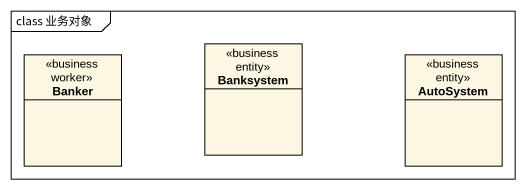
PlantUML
@startuml
mainframe class 业务对象
hide circle
hide empty members
class Banker <<business worker>>
class Banksystem <<business entity>>
class AutoSystem <<business entity>>
@enduml
